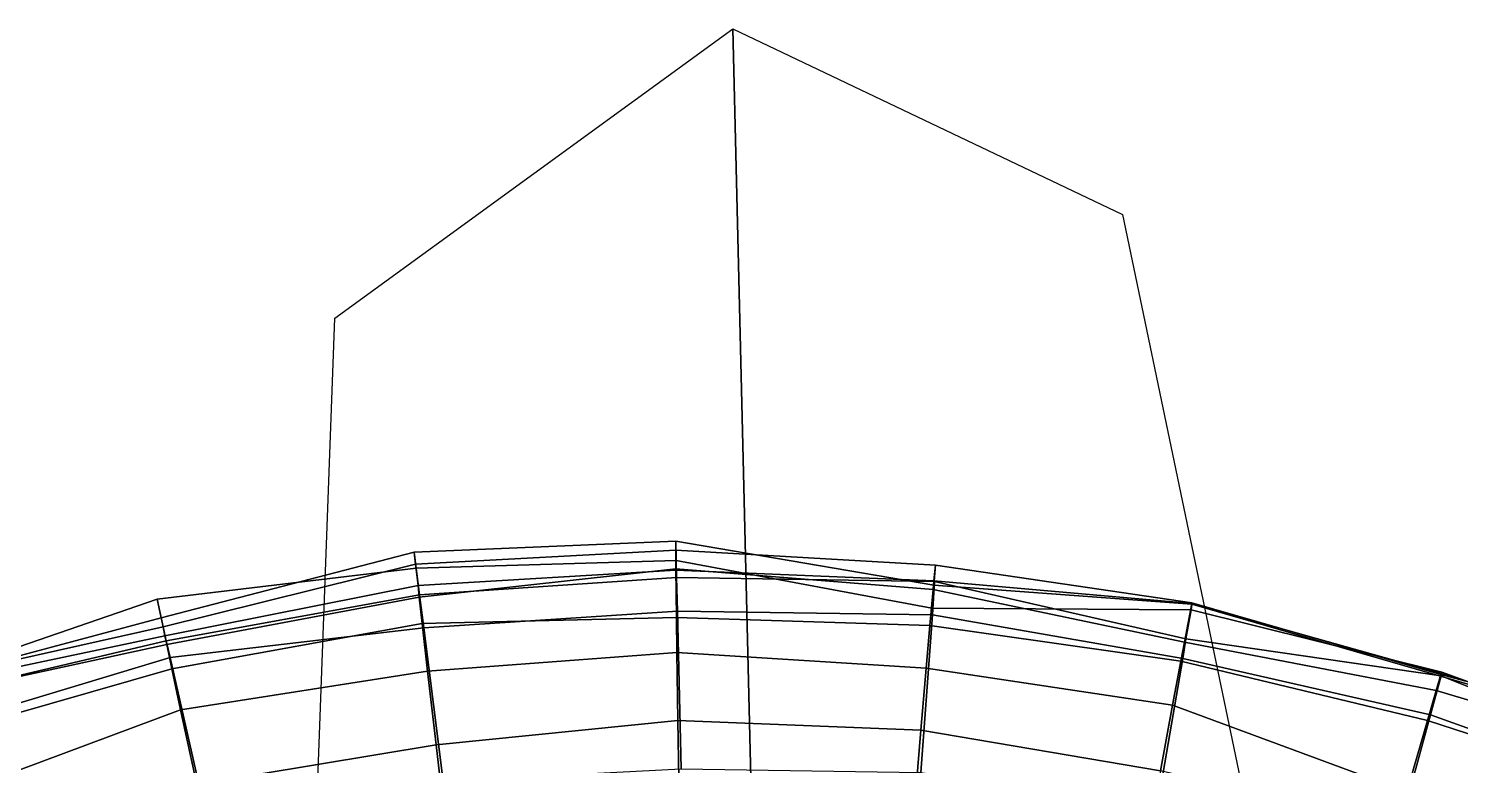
# Model space of a CAD drawing. Extents: x -0.377 to 0.277, y -0.314 to 0.279.
# Drawn here: x -0.0604 to 0.0653, y 0.2139 to 0.2785 of the extents above; entities that cross this region are included whole.
import ezdxf

# ---------------------------------------------------------------- set-up
doc = ezdxf.new("R2010")
doc.units = 0

msp = doc.modelspace()

# ---------------------------------------------------------------- linework, layer by layer
for points in [[(0.00426, 0.16156, 1.03876), (-0.03661, 0.16889, 1.0005), (-0.0335, 0.2531, 1.10204), (0.00143, 0.27851, 1.17762)], [(0.00143, 0.27851, 1.17762), (0.03565, 0.2622, 1.10447), (0.0556, 0.16656, 0.97923), (0.00426, 0.16156, 1.03876)], [(-0.04874, 0.22681, 0.07732), (-0.0491, 0.22844, 0.09143), (-0.02635, 0.23115, 0.09105), (-0.02652, 0.23255, 0.07722)], [(-0.04874, 0.22681, 0.07732), (-0.02652, 0.23255, 0.07722), (-0.0264, 0.23152, 0.0625), (-0.04857, 0.22601, 0.06271)], [(-0.02652, 0.23255, 0.07722), (-0.02635, 0.23115, 0.09105), (-0.00353, 0.23184, 0.09066), (-0.00357, 0.23354, 0.07691)], [(-0.02652, 0.23255, 0.07722), (-0.00357, 0.23354, 0.07691), (-0.00357, 0.23275, 0.06222), (-0.0264, 0.23152, 0.0625)], [(-0.0264, 0.23152, 0.0625), (-0.00357, 0.23275, 0.06222), (-0.00355, 0.23099, 0.04766), (-0.02619, 0.22964, 0.04793)], [(0.01908, 0.22966, 0.07639), (0.01922, 0.23142, 0.06191), (-0.00357, 0.23275, 0.06222), (-0.00357, 0.23354, 0.07691)], [(0.01908, 0.22966, 0.07639), (-0.00357, 0.23354, 0.07691), (-0.00353, 0.23184, 0.09066), (0.01892, 0.22766, 0.08991)], [(0.01922, 0.23142, 0.06191), (0.01909, 0.23006, 0.04737), (-0.00355, 0.23099, 0.04766), (-0.00357, 0.23275, 0.06222)], [(-0.04857, 0.22601, 0.06271), (-0.0264, 0.23152, 0.0625), (-0.02619, 0.22964, 0.04793), (-0.04841, 0.22523, 0.04819)], [(-0.02635, 0.23115, 0.09105), (-0.02606, 0.22883, 0.1033), (-0.00349, 0.23034, 0.10304), (-0.00353, 0.23184, 0.09066)], [(0.01892, 0.22766, 0.08991), (-0.00353, 0.23184, 0.09066), (-0.00349, 0.23034, 0.10304), (0.01915, 0.22998, 0.10284)], [(0.04174, 0.228, 0.07616), (0.04175, 0.22812, 0.06158), (0.01922, 0.23142, 0.06191), (0.01908, 0.22966, 0.07639)], [(0.04175, 0.22812, 0.06158), (0.04173, 0.22805, 0.047), (0.01909, 0.23006, 0.04737), (0.01922, 0.23142, 0.06191)], [(-0.0491, 0.22844, 0.09143), (-0.04829, 0.22478, 0.10347), (-0.02606, 0.22883, 0.1033), (-0.02635, 0.23115, 0.09105)], [(-0.02608, 0.22862, 0.03428), (-0.02619, 0.22964, 0.04793), (-0.00355, 0.23099, 0.04766), (-0.00356, 0.2311, 0.03391)], [(-0.02582, 0.2263, 0.02166), (-0.02608, 0.22862, 0.03428), (-0.00356, 0.2311, 0.03391), (-0.0035, 0.22683, 0.02159)], [(-0.02569, 0.22593, 0.11475), (-0.0034, 0.22737, 0.11445), (-0.00349, 0.23034, 0.10304), (-0.02606, 0.22883, 0.1033)], [(0.01874, 0.22612, 0.02127), (-0.0035, 0.22683, 0.02159), (-0.00356, 0.2311, 0.03391), (0.01902, 0.2293, 0.03371)], [(0.01902, 0.2293, 0.03371), (-0.00356, 0.2311, 0.03391), (-0.00355, 0.23099, 0.04766), (0.01909, 0.23006, 0.04737)], [(0.01896, 0.22705, 0.11441), (0.01915, 0.22998, 0.10284), (-0.00349, 0.23034, 0.10304), (-0.0034, 0.22737, 0.11445)], [(0.04109, 0.22465, 0.03356), (0.01902, 0.2293, 0.03371), (0.01909, 0.23006, 0.04737), (0.04173, 0.22805, 0.047)], [(-0.04825, 0.22447, 0.03456), (-0.04841, 0.22523, 0.04819), (-0.02619, 0.22964, 0.04793), (-0.02608, 0.22862, 0.03428)], [(-0.04794, 0.22333, 0.11557), (-0.02569, 0.22593, 0.11475), (-0.02606, 0.22883, 0.1033), (-0.04829, 0.22478, 0.10347)], [(0.04077, 0.22299, 0.02097), (0.01874, 0.22612, 0.02127), (0.01902, 0.2293, 0.03371), (0.04109, 0.22465, 0.03356)], [(0.04167, 0.2275, 0.08998), (0.01892, 0.22766, 0.08991), (0.01915, 0.22998, 0.10284), (0.04122, 0.22497, 0.10205)], [(0.04174, 0.228, 0.07616), (0.01908, 0.22966, 0.07639), (0.01892, 0.22766, 0.08991), (0.04167, 0.2275, 0.08998)], [(0.04096, 0.22322, 0.11367), (0.04122, 0.22497, 0.10205), (0.01915, 0.22998, 0.10284), (0.01896, 0.22705, 0.11441)], [(-0.04874, 0.22681, 0.07732), (-0.07074, 0.22091, 0.07753), (-0.07077, 0.22099, 0.09143), (-0.0491, 0.22844, 0.09143)], [(-0.0491, 0.22844, 0.09143), (-0.07077, 0.22099, 0.09143), (-0.07031, 0.21961, 0.10385), (-0.04829, 0.22478, 0.10347)], [(-0.0478, 0.22233, 0.02195), (-0.04825, 0.22447, 0.03456), (-0.02608, 0.22862, 0.03428), (-0.02582, 0.2263, 0.02166)], [(0.04109, 0.22465, 0.03356), (0.04173, 0.22805, 0.047), (0.06361, 0.22191, 0.04668), (0.06318, 0.22043, 0.0331)], [(0.04167, 0.2275, 0.08998), (0.04122, 0.22497, 0.10205), (0.06363, 0.22172, 0.10218), (0.06369, 0.22203, 0.0896)], [(0.04174, 0.228, 0.07616), (0.04167, 0.2275, 0.08998), (0.06369, 0.22203, 0.0896), (0.06357, 0.22167, 0.07573)], [(0.04175, 0.22812, 0.06158), (0.0636, 0.22183, 0.0612), (0.06361, 0.22191, 0.04668), (0.04173, 0.22805, 0.047)], [(0.04174, 0.228, 0.07616), (0.06357, 0.22167, 0.07573), (0.0636, 0.22183, 0.0612), (0.04175, 0.22812, 0.06158)], [(-0.04874, 0.22681, 0.07732), (-0.04857, 0.22601, 0.06271), (-0.07079, 0.22103, 0.06293), (-0.07074, 0.22091, 0.07753)], [(-0.0478, 0.22233, 0.02195), (-0.02582, 0.2263, 0.02166), (-0.02535, 0.22213, 0.0104), (-0.04703, 0.21872, 0.01055)], [(-0.02582, 0.2263, 0.02166), (-0.0035, 0.22683, 0.02159), (-0.00347, 0.22377, 0.01008), (-0.02535, 0.22213, 0.0104)], [(-0.02398, 0.21246, 0.128), (-0.00308, 0.21354, 0.12527), (-0.0034, 0.22737, 0.11445), (-0.02569, 0.22593, 0.11475)], [(0.01874, 0.22612, 0.02127), (0.01842, 0.22239, 0.00998), (-0.00347, 0.22377, 0.01008), (-0.0035, 0.22683, 0.02159)], [(0.01794, 0.21321, 0.12821), (0.01896, 0.22705, 0.11441), (-0.0034, 0.22737, 0.11445), (-0.00308, 0.21354, 0.12527)], [(0.03865, 0.21001, 0.12545), (0.04096, 0.22322, 0.11367), (0.01896, 0.22705, 0.11441), (0.01794, 0.21321, 0.12821)], [(-0.04857, 0.22601, 0.06271), (-0.04841, 0.22523, 0.04819), (-0.07063, 0.22054, 0.04835), (-0.07079, 0.22103, 0.06293)], [(-0.04825, 0.22447, 0.03456), (-0.07036, 0.21966, 0.03465), (-0.07063, 0.22054, 0.04835), (-0.04841, 0.22523, 0.04819)], [(-0.04469, 0.20899, 0.12848), (-0.02398, 0.21246, 0.128), (-0.02569, 0.22593, 0.11475), (-0.04794, 0.22333, 0.11557)], [(0.04077, 0.22299, 0.02097), (0.04005, 0.21913, 0.00975), (0.01842, 0.22239, 0.00998), (0.01874, 0.22612, 0.02127)], [(-0.0478, 0.22233, 0.02195), (-0.06925, 0.21618, 0.02222), (-0.07036, 0.21966, 0.03465), (-0.04825, 0.22447, 0.03456)], [(-0.04794, 0.22333, 0.11557), (-0.04829, 0.22478, 0.10347), (-0.07031, 0.21961, 0.10385), (-0.06939, 0.21685, 0.11544)], [(-0.02535, 0.22213, 0.0104), (-0.00347, 0.22377, 0.01008), (-0.00338, 0.2178, 0.00058), (-0.0246, 0.21565, 0.00119)], [(0.01842, 0.22239, 0.00998), (0.01796, 0.21693, 0.00034), (-0.00338, 0.2178, 0.00058), (-0.00347, 0.22377, 0.01008)], [(0.04077, 0.22299, 0.02097), (0.04109, 0.22465, 0.03356), (0.06318, 0.22043, 0.0331), (0.06241, 0.2178, 0.02063)], [(0.04096, 0.22322, 0.11367), (0.0627, 0.21829, 0.11344), (0.06363, 0.22172, 0.10218), (0.04122, 0.22497, 0.10205)], [(-0.04469, 0.20899, 0.12848), (-0.04794, 0.22333, 0.11557), (-0.06939, 0.21685, 0.11544), (-0.0649, 0.20317, 0.12631)], [(0.03865, 0.21001, 0.12545), (0.05911, 0.20525, 0.12589), (0.0627, 0.21829, 0.11344), (0.04096, 0.22322, 0.11367)], [(0.04077, 0.22299, 0.02097), (0.06241, 0.2178, 0.02063), (0.0606, 0.21152, 0.01026), (0.04005, 0.21913, 0.00975)], [(-0.0478, 0.22233, 0.02195), (-0.04703, 0.21872, 0.01055), (-0.0676, 0.21106, 0.0114), (-0.06925, 0.21618, 0.02222)], [(-0.04703, 0.21872, 0.01055), (-0.02535, 0.22213, 0.0104), (-0.0246, 0.21565, 0.00119), (-0.04561, 0.21217, 0.00139)], [(0.04005, 0.21913, 0.00975), (0.03899, 0.21338, 0.00035), (0.01796, 0.21693, 0.00034), (0.01842, 0.22239, 0.00998)], [(0.0627, 0.21829, 0.11344), (0.08369, 0.21078, 0.11291), (0.08461, 0.21327, 0.10153), (0.06363, 0.22172, 0.10218)], [(0.06318, 0.22043, 0.0331), (0.06361, 0.22191, 0.04668), (0.08532, 0.21523, 0.04628), (0.08481, 0.21398, 0.03263)], [(0.06357, 0.22167, 0.07573), (0.06369, 0.22203, 0.0896), (0.08499, 0.2143, 0.08917), (0.08538, 0.21531, 0.07544)], [(0.06357, 0.22167, 0.07573), (0.08538, 0.21531, 0.07544), (0.08561, 0.21593, 0.06086), (0.0636, 0.22183, 0.0612)], [(0.0636, 0.22183, 0.0612), (0.08561, 0.21593, 0.06086), (0.08532, 0.21523, 0.04628), (0.06361, 0.22191, 0.04668)], [(0.06369, 0.22203, 0.0896), (0.06363, 0.22172, 0.10218), (0.08461, 0.21327, 0.10153), (0.08499, 0.2143, 0.08917)], [(0.06241, 0.2178, 0.02063), (0.06318, 0.22043, 0.0331), (0.08481, 0.21398, 0.03263), (0.08359, 0.21092, 0.02019)], [(-0.04703, 0.21872, 0.01055), (-0.04561, 0.21217, 0.00139), (-0.0663, 0.20698, 0.00139), (-0.0676, 0.21106, 0.0114)], [(0.04005, 0.21913, 0.00975), (0.0606, 0.21152, 0.01026), (0.05973, 0.20855, -0.00004), (0.03899, 0.21338, 0.00035)], [(-0.02384, 0.20904, -0.00635), (-0.0246, 0.21565, 0.00119), (-0.00338, 0.2178, 0.00058), (-0.00327, 0.21087, -0.00692)], [(0.01731, 0.20906, -0.00643), (-0.00327, 0.21087, -0.00692), (-0.00338, 0.2178, 0.00058), (0.01796, 0.21693, 0.00034)], [(0.05911, 0.20525, 0.12589), (0.07902, 0.1985, 0.12597), (0.08369, 0.21078, 0.11291), (0.0627, 0.21829, 0.11344)], [(0.06241, 0.2178, 0.02063), (0.08359, 0.21092, 0.02019), (0.08175, 0.2063, 0.00928), (0.0606, 0.21152, 0.01026)], [(0.03766, 0.20608, -0.0066), (0.01731, 0.20906, -0.00643), (0.01796, 0.21693, 0.00034), (0.03899, 0.21338, 0.00035)], [(-0.0441, 0.20523, -0.00584), (-0.04561, 0.21217, 0.00139), (-0.0246, 0.21565, 0.00119), (-0.02384, 0.20904, -0.00635)]]:
    msp.add_3dface(points)

doc.saveas('drawing.dxf')
